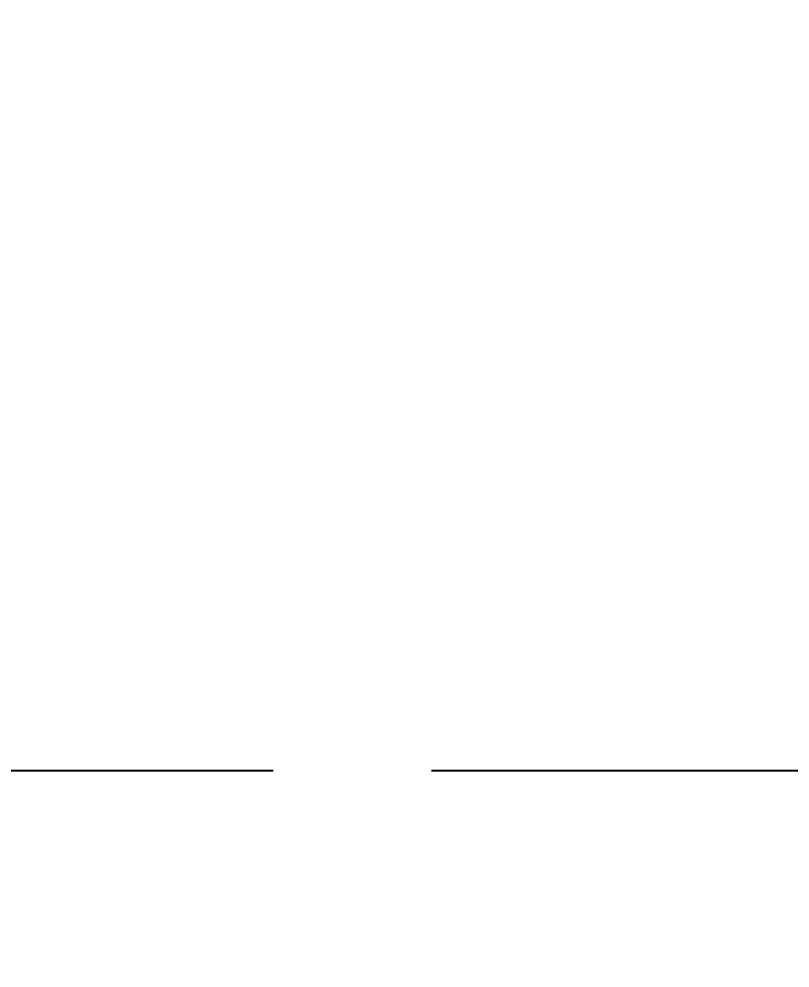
# Model space of a CAD drawing. Extents: x 220580 to 2027826, y -309201 to 71987.
# Drawn here: x 307910.2 to 308105, y -165329.2 to -165089.3 of the extents above; entities that cross this region are included whole.
import ezdxf

# ---------------------------------------------------------------- set-up
doc = ezdxf.new("R2010")
doc.units = 0
doc.linetypes.add('DASH', pattern=[0.35, 0.25, -0.1])
doc.linetypes.add('ZN-DOT', pattern=[0.25, 0, -0.25])
doc.layers.add('!ZN6-层高线-8', color=8, linetype='ZN-DOT')
doc.layers.add('DIM', color=173, linetype='Continuous')
doc.styles.add('DHTEXT-1', font='ROMANS.shx', dxfattribs={"width": 0.7, "bigfont": 'CHINESE.shx'})
doc.dimstyles.new('ZN3', dxfattribs={"dimscale": 3, "dimtxt": 2.5, "dimasz": 1.5, "dimexe": 1, "dimexo": 2, "dimgap": 0.9, "dimtad": 1, "dimdec": 0, "dimdsep": 46, "dimtxsty": 'DHTEXT-1', "dimblk": 'ARCHTICK', "dimcen": 2.5, "dimclrd": 173, "dimclre": 173, "dimclrt": 7, "dimazin": 2, "dimtfac": 1, "dimtix": 1, "dimtmove": 2, "dimatfit": 3, "dimfxl": 0, "dimarcsym": 0})

# ---------------------------------------------------------------- blocks, each defined once
blk = doc.blocks.new('_ArchTick')
at = {"color": 0, "linetype": 'ByBlock', "const_width": 0.4}
blk.add_lwpolyline([(-0.5, -0.5), (0.5, 0.5)], dxfattribs=at)
blk = doc.blocks.new('*D879')
at = {"layer": 'Defpoints', "color": 0, "ltscale": 30, "transparency": 16777216}
for p in [(307759.9075905968, -164379.3509701892), (307759.9075905968, -165279.3509701892), (309213.4923384925, -165279.3509701892)]:
    blk.add_point(p, dxfattribs=at)
at = {"layer": 'DIM', "color": 173, "linetype": 'ByBlock', "lineweight": -2, "ltscale": 30, "transparency": 16777216}
for p, q in [((309213.4923384925, -164379.3509701892), (309213.4923384925, -164079.3509701892)), ((308159.9075905968, -164379.3509701892), (309413.4923384925, -164379.3509701892)), ((309213.4923384925, -164379.3509701892), (309213.4923384925, -165279.3509701892)), ((308159.9075905968, -165279.3509701892), (309413.4923384925, -165279.3509701892)), ((309213.4923384925, -165279.3509701892), (309213.4923384925, -165579.3509701892))]:
    blk.add_line(p, q, dxfattribs=at)
at = {"layer": 'DIM', "color": 173, "lineweight": -2, "ltscale": 30, "transparency": 16777216, "xscale": 300, "yscale": 300, "zscale": 300}
for p, rotation in [((309213.4923384925, -164379.3509701892), 270), ((309213.4923384925, -165279.3509701892), 90)]:
    blk.add_blockref('_ArchTick', p, dxfattribs=dict(at, rotation=rotation))
at = {"layer": 'DIM', "color": 7, "ltscale": 30, "transparency": 16777216, "insert": (308783.4923384924, -164829.3509701893), "char_height": 500, "attachment_point": 5, "rotation": 90, "style": 'DHTEXT-1'}
blk.add_mtext('900', dxfattribs=at)

msp = doc.modelspace()

# ---------------------------------------------------------------- linework, layer by layer
at = {"layer": '!ZN6-层高线-8', "linetype": 'DASH', "ltscale": 400}
msp.add_line((314134.4437421602, -165279.3509701891), (304325.8361665334, -165279.3509701891), dxfattribs=at)

# ---------------------------------------------------------------- dimensions: what is measured, and where the dimension line sits
at = {"layer": 'DIM', "ltscale": 30}
dim = msp.add_linear_dim(base=(309213.4923384925, -165279.3509701892), p1=(307759.9075905967, -164379.3509701891), p2=(307759.9075905967, -165279.3509701891), angle=90, dimstyle='ZN3', override={"dimscale": 200}, dxfattribs=at)
dim.commit()
dim.dimension.update_dxf_attribs({"geometry": '*D879', "text_midpoint": (308783.4923384924, -164829.3509701893)})

doc.saveas('drawing.dxf')
